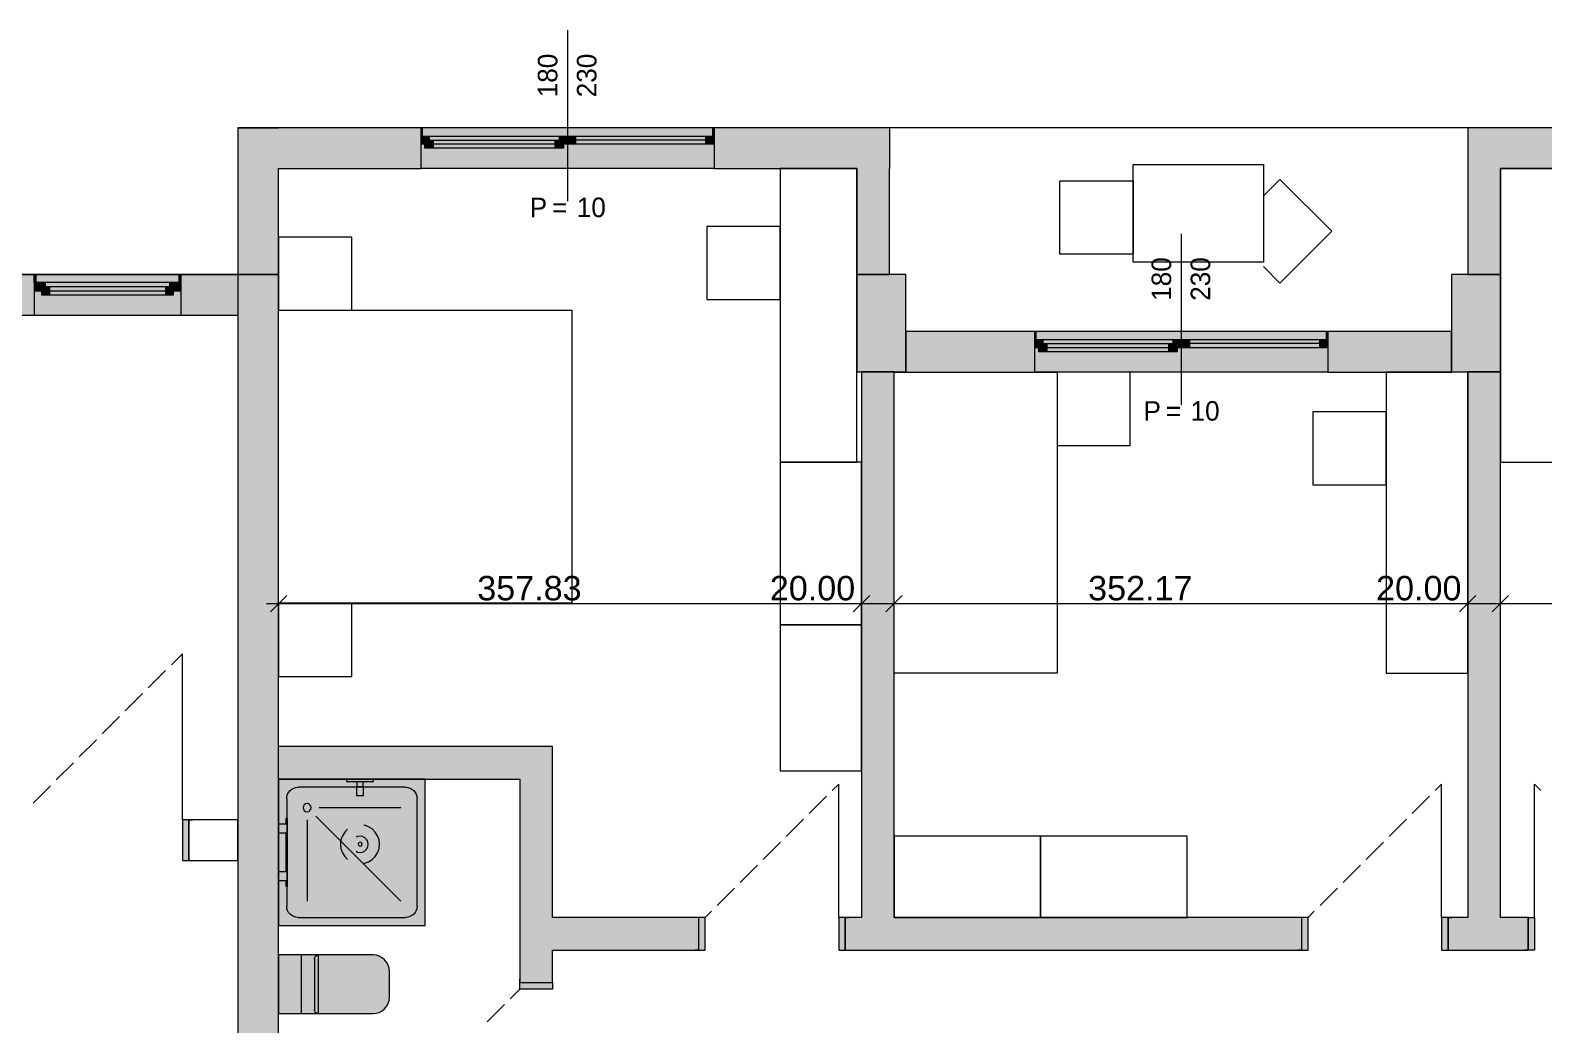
# Model space of a CAD drawing. Header units: millimetres. Extents: x 5493291 to 5652041, y -5155064 to -5098765.
# Drawn here: x 5603382 to 5612673, y -5116900 to -5110791 of the extents above; entities that cross this region are included whole.
import ezdxf

# ---------------------------------------------------------------- set-up
doc = ezdxf.new("R2010")
doc.units = ezdxf.units.MM
doc.header["$MEASUREMENT"] = 0
doc.layers.add('Drawing & Figure', color=7, linetype='Continuous')
for name, color, linetype, lineweight in [('Drawing & Figure_Pen_No__1', 7, 'Continuous', 13), ('Drawing & Figure_Pen_No__101', 252, 'Continuous', 13), ('Drawing & Figure_Pen_No__2', 8, 'Continuous', 13)]:
    doc.layers.add(name, color=color, linetype=linetype, lineweight=lineweight)
for name, color, linetype, lineweight, true_color in [('Drawing & Figure_Pen_No__145', 7, 'Continuous', 13, 0x0077b0), ('Drawing & Figure_Pen_No__181', 7, 'Continuous', 5, 0x282828), ('Drawing & Figure_Pen_No__61', 7, 'Continuous', 13, 0x6a6a6a)]:
    doc.layers.add(name, color=color, linetype=linetype, lineweight=lineweight, true_color=true_color)
doc.styles.add('GENERATED_STYLE_1', font='GIL_____.TTF')
doc.styles.add('GENERATED_STYLE_2', font='arial.ttf')

msp = doc.modelspace()

# ---------------------------------------------------------------- hatches: boundary and pattern name
at = {"layer": 'Drawing & Figure', "linetype": 'Continuous', "lineweight": 0, "true_color": 0x7f7f7f}
for points in [[(5598955.7, -5112391.2), (5598955.7, -5112541.2), (5603406, -5112541.2), (5603406, -5112391.2), (5603406, -5112341.2), (5603406, -5112291.2), (5598955.7, -5112291.2), (5598955.7, -5112341.2)], [(5604306, -5112291.2), (5604306, -5112341.2), (5604306, -5112391.2), (5604306, -5112541.2), (5604655.9, -5112541.2), (5604655.9, -5112291.2)], [(5604905.9, -5118241.4), (5604905.9, -5112291.2), (5604655.9, -5112291.2), (5604655.9, -5118241.4)]]:
    msp.add_hatch(color=8, dxfattribs=at).paths.add_polyline_path(points)
at = {"layer": 'Drawing & Figure_Pen_No__1', "linetype": 'Continuous', "lineweight": 0, "true_color": 0xffffff}
for points in [[(5604655.9, -5111391.2), (5604905.9, -5111641.2), (5604905.9, -5111391.2)], [(5604905.9, -5111641.2), (5604655.9, -5111391.2), (5604655.9, -5111641.2)], [(5604905.9, -5111641.2), (5605779.7, -5111641.2), (5605779.7, -5111491.2), (5605779.7, -5111441.2), (5605779.7, -5111391.2), (5604905.9, -5111391.2)], [(5607579.6, -5111441.2), (5607579.6, -5111391.2), (5607569.5, -5111391.2), (5605789.3, -5111391.2), (5605779.7, -5111391.2), (5605779.7, -5111441.2)], [(5605779.7, -5111391.2), (5605779.7, -5111441.2), (5605789.3, -5111441.2), (5605789.3, -5111391.2)], [(5605779.7, -5111441.2), (5605779.7, -5111491.2), (5605779.7, -5111641.2), (5607579.6, -5111641.2), (5607579.6, -5111491.2), (5607579.6, -5111441.2)], [(5605779.7, -5111441.2), (5605779.7, -5111491.2), (5605804.7, -5111491.2), (5605804.7, -5111466.2), (5605829.6, -5111466.2), (5605829.6, -5111441.2)], [(5605804.7, -5111466.2), (5605804.7, -5111516.2), (5605854.6, -5111516.2), (5605854.6, -5111466.2)], [(5605854.6, -5111516.2), (5606604.2, -5111516.2), (5606604.2, -5111466.2), (5606629.8, -5111466.2), (5606629.8, -5111441.2), (5605829.6, -5111441.2), (5605829.6, -5111466.2), (5605854.6, -5111466.2)], [(5605854.6, -5111466.2), (5605854.6, -5111516.2), (5606604.2, -5111516.2), (5606604.2, -5111466.2)], [(5606654.7, -5111516.2), (5606654.7, -5111466.2), (5606604.2, -5111466.2), (5606604.2, -5111516.2)], [(5606679.7, -5111491.2), (5606679.7, -5111441.2), (5606629.8, -5111441.2), (5606629.8, -5111466.2), (5606654.7, -5111466.2), (5606654.7, -5111491.2)], [(5606679.7, -5111441.2), (5606679.7, -5111491.2), (5606729.6, -5111491.2), (5606729.6, -5111441.2)], [(5607529.7, -5111491.2), (5607529.7, -5111441.2), (5606729.6, -5111441.2), (5606729.6, -5111491.2)], [(5607579.6, -5111491.2), (5607579.6, -5111441.2), (5607529.7, -5111441.2), (5607529.7, -5111491.2)], [(5607569.5, -5111391.2), (5607569.5, -5111441.2), (5607579.6, -5111441.2), (5607579.6, -5111391.2)], [(5607579.6, -5111441.2), (5607579.6, -5111491.2), (5607579.6, -5111641.2), (5608456.4, -5111641.2), (5608456.4, -5111391.2), (5607579.6, -5111391.2)], [(5608456.4, -5111641.2), (5608656, -5111641.2), (5608656, -5111391.2)], [(5608456.4, -5111391.2), (5608456.4, -5111641.2), (5608656, -5111391.2)], [(5612406.6, -5111641.2), (5612206.4, -5111391.2), (5612206.4, -5111641.2)], [(5612206.4, -5111391.2), (5612406.6, -5111641.2), (5612406.6, -5111391.2)], [(5612406.6, -5111641.2), (5613291.7, -5111641.2), (5613291.7, -5111491.2), (5613291.7, -5111441.2), (5613291.7, -5111391.2), (5612406.6, -5111391.2)], [(5604655.9, -5111641.2), (5604655.9, -5112291.2), (5604905.9, -5112291.2), (5604905.9, -5111641.2)], [(5608456.4, -5111641.2), (5608456.4, -5112291.2), (5608656, -5112291.2), (5608656, -5111641.2)], [(5612206.4, -5111641.2), (5612206.4, -5112291.2), (5612406.6, -5112291.2), (5612406.6, -5111641.2)], [(5603406, -5112341.2), (5604306, -5112341.2), (5604306, -5112291.2), (5604295.9, -5112291.2), (5603416.1, -5112291.2), (5603406, -5112291.2)], [(5603416.1, -5112291.2), (5603406, -5112291.2), (5603406, -5112341.2), (5603416.1, -5112341.2)], [(5604306, -5112291.2), (5604295.9, -5112291.2), (5604295.9, -5112341.2), (5604306, -5112341.2)], [(5604306, -5112341.2), (5603406, -5112341.2), (5603406, -5112391.2), (5603406, -5112541.2), (5604306, -5112541.2), (5604306, -5112391.2)], [(5603406, -5112391.2), (5603451.2, -5112391.2), (5603451.2, -5112366.2), (5603476.1, -5112366.2), (5603476.1, -5112341.2), (5603406, -5112341.2)], [(5603451.2, -5112416.2), (5603501.1, -5112416.2), (5603501.1, -5112366.2), (5603451.2, -5112366.2)], [(5604210.9, -5112416.2), (5604210.9, -5112366.2), (5604235.9, -5112366.2), (5604235.9, -5112341.2), (5603476.1, -5112341.2), (5603476.1, -5112366.2), (5603501.1, -5112366.2), (5603501.1, -5112416.2)], [(5604210.9, -5112366.2), (5603501.1, -5112366.2), (5603501.1, -5112416.2), (5604210.9, -5112416.2)], [(5604260.8, -5112366.2), (5604210.9, -5112366.2), (5604210.9, -5112416.2), (5604260.8, -5112416.2)], [(5604306, -5112341.2), (5604235.9, -5112341.2), (5604235.9, -5112366.2), (5604260.8, -5112366.2), (5604260.8, -5112391.2), (5604306, -5112391.2)], [(5608756.4, -5112891.2), (5609547, -5112891.2), (5609547, -5112741.2), (5609547, -5112691.2), (5609547, -5112641.2), (5608756.4, -5112641.2)], [(5611347.5, -5112691.2), (5611347.5, -5112641.2), (5611337.4, -5112641.2), (5609557.1, -5112641.2), (5609547, -5112641.2), (5609547, -5112691.2)], [(5609547, -5112641.2), (5609547, -5112691.2), (5609557.1, -5112691.2), (5609557.1, -5112641.2)], [(5611337.4, -5112641.2), (5611337.4, -5112691.2), (5611347.5, -5112691.2), (5611347.5, -5112641.2)], [(5611347.5, -5112691.2), (5611347.5, -5112741.2), (5611347.5, -5112891.2), (5612106, -5112891.2), (5612106, -5112641.2), (5611347.5, -5112641.2)], [(5609547, -5112691.2), (5609547, -5112741.2), (5609547, -5112891.2), (5611347.5, -5112891.2), (5611347.5, -5112741.2), (5611347.5, -5112691.2)], [(5609547, -5112691.2), (5609547, -5112741.2), (5609572.6, -5112741.2), (5609572.6, -5112716.2), (5609597.5, -5112716.2), (5609597.5, -5112691.2)], [(5609572.6, -5112716.2), (5609572.6, -5112766.2), (5609622.5, -5112766.2), (5609622.5, -5112716.2)], [(5609622.5, -5112766.2), (5610372.1, -5112766.2), (5610372.1, -5112716.2), (5610397.1, -5112716.2), (5610397.1, -5112691.2), (5609597.5, -5112691.2), (5609597.5, -5112716.2), (5609622.5, -5112716.2)], [(5609622.5, -5112716.2), (5609622.5, -5112766.2), (5610372.1, -5112766.2), (5610372.1, -5112716.2)], [(5610422.6, -5112766.2), (5610422.6, -5112716.2), (5610372.1, -5112716.2), (5610372.1, -5112766.2)], [(5610447.5, -5112741.2), (5610447.5, -5112691.2), (5610397.1, -5112691.2), (5610397.1, -5112716.2), (5610422.6, -5112716.2), (5610422.6, -5112741.2)], [(5610447.5, -5112691.2), (5610447.5, -5112741.2), (5610497.4, -5112741.2), (5610497.4, -5112691.2)], [(5611297.6, -5112741.2), (5611297.6, -5112691.2), (5610497.4, -5112691.2), (5610497.4, -5112741.2)], [(5611347.5, -5112741.2), (5611347.5, -5112691.2), (5611297.6, -5112691.2), (5611297.6, -5112741.2)], [(5608484.3, -5112889.3), (5608484.3, -5116241.3), (5608684.5, -5116241.3), (5608684.5, -5112889.3)], [(5612206.4, -5112889.3), (5612206.4, -5116241.3), (5612406.6, -5116241.3), (5612406.6, -5112889.3)], [(5606387.4, -5115191.3), (5604905.9, -5115191.3), (5604905.9, -5115391.3), (5606387.4, -5115391.3)], [(5606387.4, -5115191.3), (5606387.4, -5115391.3), (5606587, -5115191.3)], [(5606387.4, -5115391.3), (5606587, -5115391.3), (5606587, -5115191.3)], [(5604905.9, -5115391.3), (5604905.9, -5116291.3), (5605805.9, -5116291.3), (5605805.9, -5115391.3)], [(5605322.9, -5115391.3), (5605322.9, -5115406.3), (5605385.9, -5115406.3), (5605385.9, -5115436.3), (5605384.1, -5115436.3), (5605384.1, -5115491.3), (5605428.1, -5115491.3), (5605428.1, -5115436.3), (5605426.3, -5115436.3), (5605426.3, -5115406.3), (5605489.3, -5115406.3), (5605489.3, -5115391.3)], [(5606387.4, -5115391.3), (5606387.4, -5116641.3), (5606587, -5116641.3), (5606587, -5115391.3)], [(5604355.9, -5115641.3), (5604316.1, -5115641.3), (5604316.1, -5115891.3), (5604355.9, -5115891.3)], [(5604961.2, -5116049.3), (5604961.2, -5115633.3), (5604949.9, -5115633.3), (5604949.9, -5115668.3), (5604905.9, -5115668.3), (5604905.9, -5115721.3), (5604949.9, -5115721.3), (5604949.9, -5115961.3), (5604905.9, -5115961.3), (5604905.9, -5116014.3), (5604949.9, -5116014.3), (5604949.9, -5116049.3)], [(5606587, -5116241.3), (5606587, -5116441.3), (5607484.6, -5116441.3), (5607484.6, -5116241.3)], [(5607484.6, -5116441.3), (5607524.4, -5116441.3), (5607524.4, -5116241.3), (5607484.6, -5116241.3)], [(5608384.5, -5116241.3), (5608344.7, -5116241.3), (5608344.7, -5116441.3), (5608384.5, -5116441.3)], [(5608384.5, -5116241.3), (5608384.5, -5116441.3), (5611185.9, -5116441.3), (5611185.9, -5116241.3)], [(5611185.9, -5116441.3), (5611225.7, -5116441.3), (5611225.7, -5116241.3), (5611185.9, -5116241.3)], [(5612085.9, -5116241.3), (5612046.1, -5116241.3), (5612046.1, -5116441.3), (5612085.9, -5116441.3)], [(5612085.9, -5116241.3), (5612085.9, -5116441.3), (5612576.5, -5116441.3), (5612576.5, -5116241.3)], [(5612576.5, -5116241.3), (5612576.5, -5116441.3), (5612616.3, -5116441.3), (5612616.3, -5116241.3)], [(5605586.1, -5116571.4), (5605584.3, -5116551.8), (5605578.4, -5116533.1), (5605569.5, -5116515.8), (5605557, -5116500.6), (5605541.5, -5116488.2), (5605524.3, -5116478.9), (5605505.9, -5116473.3), (5605486.3, -5116471.3), (5604905.9, -5116471.3), (5604905.9, -5116831.4), (5605486.3, -5116831.4), (5605505.9, -5116829.5), (5605524.3, -5116823.8), (5605541.5, -5116814.5), (5605557, -5116802.1), (5605569.5, -5116786.9), (5605578.4, -5116769.6), (5605584.3, -5116750.9), (5605586.1, -5116731.3)], [(5606587, -5116641.3), (5606387.4, -5116641.3), (5606387.4, -5116681.4), (5606587, -5116681.4)]]:
    msp.add_hatch(color=7, dxfattribs=at).paths.add_polyline_path(points)
at = {"layer": 'Drawing & Figure_Pen_No__1', "linetype": 'Continuous', "lineweight": 0, "true_color": 0x000000}
for points in [[(5608756.4, -5112291.2), (5608456.4, -5112291.2), (5608456.4, -5112889.3), (5608756.4, -5112889.3)], [(5612406.6, -5112291.2), (5612106, -5112291.2), (5612106, -5112889.3), (5612406.6, -5112889.3)]]:
    msp.add_hatch(color=18, dxfattribs=at).paths.add_polyline_path(points)

# ---------------------------------------------------------------- linework, layer by layer
at = {"layer": 'Drawing & Figure_Pen_No__1', "color": 7, "linetype": 'Continuous', "lineweight": 13}
for points in [[(5604655.9, -5111391.2), (5604905.9, -5111391.2)], [(5604655.9, -5111391.2), (5604655.9, -5112291.2)], [(5612406.6, -5111391.2), (5604655.9, -5111391.2)], [(5604655.9, -5111391.2), (5604655.9, -5112291.2)], [(5612406.6, -5111391.2), (5604655.9, -5111391.2)], [(5604655.9, -5111391.2), (5604655.9, -5112291.2)], [(5605779.7, -5111391.2), (5604905.9, -5111391.2)], [(5605779.7, -5111391.2), (5605779.7, -5111441.2)], [(5605779.7, -5111391.2), (5605779.7, -5111441.2)], [(5605779.7, -5111441.2), (5605779.7, -5111491.2)], [(5607579.6, -5111391.2), (5607579.6, -5111441.2)], [(5607579.6, -5111391.2), (5607579.6, -5111441.2)], [(5608656, -5111391.2), (5607579.6, -5111391.2)], [(5607579.6, -5111441.2), (5607579.6, -5111491.2)], [(5608656, -5111391.2), (5608656, -5111641.2)], [(5612206.4, -5111391.2), (5612206.4, -5111641.2)], [(5613291.7, -5111391.2), (5612206.4, -5111391.2)], [(5616206.6, -5111391.2), (5612406.6, -5111391.2)], [(5616206.6, -5111391.2), (5612406.6, -5111391.2)], [(5605779.7, -5111491.2), (5605779.7, -5111641.2)], [(5607579.6, -5111491.2), (5607579.6, -5111641.2)], [(5604905.9, -5112291.2), (5604905.9, -5111641.2)], [(5604905.9, -5111641.2), (5605779.7, -5111641.2)], [(5607579.6, -5111641.2), (5608456.4, -5111641.2)], [(5608456.4, -5111641.2), (5608456.4, -5112291.2)], [(5608656, -5112291.2), (5608656, -5111641.2)], [(5612206.4, -5111641.2), (5612206.4, -5112291.2)], [(5612406.6, -5111641.2), (5613291.7, -5111641.2)], [(5612406.6, -5112291.2), (5612406.6, -5111641.2)], [(5597755.7, -5112291.2), (5604655.9, -5112291.2)], [(5604655.9, -5112291.2), (5597755.7, -5112291.2)], [(5604655.9, -5112291.2), (5597755.7, -5112291.2)], [(5603406, -5112291.2), (5598955.7, -5112291.2)], [(5603406, -5112291.2), (5603406, -5112341.2)], [(5603406, -5112291.2), (5603406, -5112341.2)], [(5604306, -5112291.2), (5604306, -5112341.2)], [(5604306, -5112291.2), (5604306, -5112341.2)], [(5604655.9, -5112291.2), (5604306, -5112291.2)], [(5604655.9, -5112291.2), (5604655.9, -5120091.4)], [(5604655.9, -5112291.2), (5604905.9, -5112291.2)], [(5604905.9, -5112291.2), (5604655.9, -5112291.2)], [(5604905.9, -5118241.4), (5604905.9, -5112291.2)], [(5608456.4, -5112291.2), (5608656, -5112291.2)], [(5608756.4, -5112291.2), (5608456.4, -5112291.2)], [(5608456.4, -5112291.2), (5608456.4, -5112889.3)], [(5608756.4, -5112889.3), (5608756.4, -5112291.2)], [(5612406.6, -5112291.2), (5612106, -5112291.2)], [(5612106, -5112291.2), (5612106, -5112889.3)], [(5612206.4, -5112291.2), (5612406.6, -5112291.2)], [(5612406.6, -5112889.3), (5612406.6, -5112291.2)], [(5603406, -5112341.2), (5603406, -5112391.2)], [(5603406, -5112391.2), (5603406, -5112541.2)], [(5604306, -5112341.2), (5604306, -5112391.2)], [(5604306, -5112391.2), (5604306, -5112541.2)], [(5598955.7, -5112541.2), (5603406, -5112541.2)], [(5604306, -5112541.2), (5604655.9, -5112541.2)], [(5604655.9, -5112541.2), (5604655.9, -5118241.4)], [(5609547, -5112641.2), (5608756.4, -5112641.2)], [(5608756.4, -5112641.2), (5608756.4, -5112891.2)], [(5609547, -5112641.2), (5609547, -5112691.2)], [(5609547, -5112641.2), (5609547, -5112691.2)], [(5611347.5, -5112641.2), (5611347.5, -5112691.2)], [(5611347.5, -5112641.2), (5611347.5, -5112691.2)], [(5612106, -5112641.2), (5611347.5, -5112641.2)], [(5612106, -5112891.2), (5612106, -5112641.2)], [(5609547, -5112691.2), (5609547, -5112741.2)], [(5609547, -5112741.2), (5609547, -5112891.2)], [(5611347.5, -5112691.2), (5611347.5, -5112741.2)], [(5611347.5, -5112741.2), (5611347.5, -5112891.2)], [(5608456.4, -5112889.3), (5608756.4, -5112889.3)], [(5608484.3, -5112889.3), (5608484.3, -5116241.3)], [(5608684.5, -5112889.3), (5608484.3, -5112889.3)], [(5608684.5, -5116241.3), (5608684.5, -5112889.3)], [(5608756.4, -5112891.2), (5609547, -5112891.2)], [(5611347.5, -5112891.2), (5612106, -5112891.2)], [(5612106, -5112889.3), (5612406.6, -5112889.3)], [(5612206.4, -5112889.3), (5612206.4, -5116241.3)], [(5612406.6, -5112889.3), (5612206.4, -5112889.3)], [(5612406.6, -5116241.3), (5612406.6, -5112889.3)], [(5604905.9, -5114406.6), (5604905.9, -5114219.1)], [(5608484.3, -5114406.6), (5608484.3, -5114219.1)], [(5608684.5, -5114406.6), (5608684.5, -5114219.1)], [(5612206.4, -5114406.6), (5612206.4, -5114219.1)], [(5612406.6, -5114406.6), (5612406.6, -5114219.1)], [(5604831.1, -5114312.8), (5604905.9, -5114312.8)], [(5604905.9, -5114312.8), (5608484.3, -5114312.8)], [(5608484.3, -5114312.8), (5608684.5, -5114312.8)], [(5608684.5, -5114312.8), (5612206.4, -5114312.8)], [(5612206.4, -5114312.8), (5612406.6, -5114312.8)], [(5612406.6, -5114312.8), (5615956.5, -5114312.8)], [(5606387.4, -5115191.3), (5604905.9, -5115191.3)], [(5604905.9, -5115391.3), (5604905.9, -5115191.3)], [(5606587, -5115191.3), (5606387.4, -5115191.3)], [(5606587, -5116241.3), (5606587, -5115191.3)], [(5604905.9, -5115391.3), (5606387.4, -5115391.3)], [(5606387.4, -5115391.3), (5606387.4, -5116641.3)], [(5604355.9, -5115641.3), (5604377.9, -5115641.3)], [(5604355.9, -5115641.3), (5604355.9, -5115891.3)], [(5604655.9, -5115641.3), (5604355.9, -5115641.3)], [(5604355.9, -5115641.3), (5604355.9, -5115891.3)], [(5604355.9, -5115641.3), (5604355.9, -5115891.3)], [(5604355.9, -5115641.3), (5604377.9, -5115641.3)], [(5604355.9, -5115641.3), (5604377.9, -5115641.3)], [(5604655.9, -5115891.3), (5604655.9, -5115641.3)], [(5604355.9, -5115891.3), (5604377.9, -5115891.3)], [(5604355.9, -5115891.3), (5604655.9, -5115891.3)], [(5604355.9, -5115891.3), (5604377.9, -5115891.3)], [(5604355.9, -5115891.3), (5604377.9, -5115891.3)], [(5607484.6, -5116241.3), (5606587, -5116241.3)], [(5607484.6, -5116241.3), (5607462.6, -5116241.3)], [(5607484.6, -5116241.3), (5607462.6, -5116241.3)], [(5607484.6, -5116241.3), (5607462.6, -5116241.3)], [(5607484.6, -5116241.3), (5607484.6, -5116441.3)], [(5607484.6, -5116241.3), (5607484.6, -5116441.3)], [(5607484.6, -5116241.3), (5607484.6, -5116441.3)], [(5608384.5, -5116241.3), (5608406.5, -5116241.3)], [(5608384.5, -5116241.3), (5608384.5, -5116441.3)], [(5608484.3, -5116241.3), (5608384.5, -5116241.3)], [(5608384.5, -5116241.3), (5608384.5, -5116441.3)], [(5608384.5, -5116241.3), (5608384.5, -5116441.3)], [(5608384.5, -5116241.3), (5608406.5, -5116241.3)], [(5608384.5, -5116241.3), (5608406.5, -5116241.3)], [(5611185.9, -5116241.3), (5608684.5, -5116241.3)], [(5611185.9, -5116241.3), (5611163.9, -5116241.3)], [(5611185.9, -5116241.3), (5611163.9, -5116241.3)], [(5611185.9, -5116241.3), (5611163.9, -5116241.3)], [(5611185.9, -5116241.3), (5611185.9, -5116441.3)], [(5611185.9, -5116241.3), (5611185.9, -5116441.3)], [(5611185.9, -5116241.3), (5611185.9, -5116441.3)], [(5612085.9, -5116241.3), (5612107.8, -5116241.3)], [(5612085.9, -5116241.3), (5612085.9, -5116441.3)], [(5612206.4, -5116241.3), (5612085.9, -5116241.3)], [(5612085.9, -5116241.3), (5612085.9, -5116441.3)], [(5612085.9, -5116241.3), (5612085.9, -5116441.3)], [(5612085.9, -5116241.3), (5612107.8, -5116241.3)], [(5612085.9, -5116241.3), (5612107.8, -5116241.3)], [(5612576.5, -5116241.3), (5612406.6, -5116241.3)], [(5612576.5, -5116241.3), (5612554.5, -5116241.3)], [(5612576.5, -5116241.3), (5612554.5, -5116241.3)], [(5612576.5, -5116241.3), (5612554.5, -5116241.3)], [(5612576.5, -5116241.3), (5612576.5, -5116441.3)], [(5612576.5, -5116241.3), (5612576.5, -5116441.3)], [(5612576.5, -5116241.3), (5612576.5, -5116441.3)], [(5606587, -5116441.3), (5607484.6, -5116441.3)], [(5606587, -5116641.3), (5606587, -5116441.3)], [(5607484.6, -5116441.3), (5607462.6, -5116441.3)], [(5607484.6, -5116441.3), (5607462.6, -5116441.3)], [(5607484.6, -5116441.3), (5607462.6, -5116441.3)], [(5608384.5, -5116441.3), (5608406.5, -5116441.3)], [(5608384.5, -5116441.3), (5611185.9, -5116441.3)], [(5608384.5, -5116441.3), (5608406.5, -5116441.3)], [(5608384.5, -5116441.3), (5608406.5, -5116441.3)], [(5611185.9, -5116441.3), (5611163.9, -5116441.3)], [(5611185.9, -5116441.3), (5611163.9, -5116441.3)], [(5611185.9, -5116441.3), (5611163.9, -5116441.3)], [(5612085.9, -5116441.3), (5612107.8, -5116441.3)], [(5612085.9, -5116441.3), (5612576.5, -5116441.3)], [(5612085.9, -5116441.3), (5612107.8, -5116441.3)], [(5612085.9, -5116441.3), (5612107.8, -5116441.3)], [(5612576.5, -5116441.3), (5612554.5, -5116441.3)], [(5612576.5, -5116441.3), (5612554.5, -5116441.3)], [(5612576.5, -5116441.3), (5612554.5, -5116441.3)], [(5606387.4, -5116641.3), (5606387.4, -5116619.3)], [(5606387.4, -5116641.3), (5606387.4, -5116619.3)], [(5606387.4, -5116641.3), (5606387.4, -5116619.3)], [(5606387.4, -5116641.3), (5606587, -5116641.3)], [(5606387.4, -5116641.3), (5606587, -5116641.3)], [(5606387.4, -5116641.3), (5606587, -5116641.3)], [(5606587, -5116641.3), (5606587, -5116619.3)], [(5606587, -5116641.3), (5606587, -5116619.3)], [(5606587, -5116641.3), (5606587, -5116619.3)]]:
    msp.add_lwpolyline(points, dxfattribs=at)
at = {"layer": 'Drawing & Figure_Pen_No__101', "color": 252, "linetype": 'Continuous', "lineweight": 13}
for points in [[(5608456.4, -5111641.2), (5607984.7, -5111641.2)], [(5607984.7, -5111641.2), (5607984.7, -5113443.2)], [(5608456.4, -5113443.2), (5608456.4, -5111641.2)], [(5610152.3, -5111616.2), (5610952.5, -5111616.2)], [(5610152.3, -5112216.2), (5610152.3, -5111616.2)], [(5610952.5, -5111616.2), (5610952.5, -5112216.2)], [(5612906.2, -5111641.2), (5612406.6, -5111641.2)], [(5612406.6, -5111641.2), (5612406.6, -5113443.2)], [(5609702.6, -5112166.2), (5609702.6, -5111716.2)], [(5609702.6, -5111716.2), (5610152.3, -5111716.2)], [(5610152.3, -5111716.2), (5610152.3, -5112166.2)], [(5610952.5, -5111808.9), (5611053.4, -5111707.8)], [(5611053.4, -5111707.8), (5611371.8, -5112026)], [(5607984.7, -5111995.9), (5607534.5, -5111995.9)], [(5607534.5, -5111995.9), (5607534.5, -5112445.9)], [(5607984.7, -5112445.9), (5607984.7, -5111995.9)], [(5611371.8, -5112026), (5611053.4, -5112344.2)], [(5605356.2, -5112061.2), (5604905.9, -5112061.2)], [(5604905.9, -5112061.2), (5604905.9, -5112511.2)], [(5605356.2, -5112511.2), (5605356.2, -5112061.2)], [(5610152.3, -5112166.2), (5609702.6, -5112166.2)], [(5610952.5, -5112216.2), (5610152.3, -5112216.2)], [(5611053.4, -5112344.2), (5610952.5, -5112243)], [(5607534.5, -5112445.9), (5607984.7, -5112445.9)], [(5604905.9, -5112511.2), (5606706.4, -5112511.2)], [(5604905.9, -5114311.3), (5604905.9, -5112511.2)], [(5604905.9, -5112511.2), (5605356.2, -5112511.2)], [(5606706.4, -5112511.2), (5606706.4, -5114311.3)], [(5608684.5, -5114741.3), (5608684.5, -5112891.2)], [(5608684.5, -5112891.2), (5609684.8, -5112891.2)], [(5609684.8, -5112891.2), (5609684.8, -5114741.3)], [(5609684.8, -5112891.2), (5609684.8, -5113341.3)], [(5610134.5, -5112891.2), (5609684.8, -5112891.2)], [(5610134.5, -5113341.3), (5610134.5, -5112891.2)], [(5612206.4, -5112891.2), (5611706.3, -5112891.2)], [(5611706.3, -5112891.2), (5611706.3, -5114741.3)], [(5612206.4, -5114741.3), (5612206.4, -5112891.2)], [(5611706.3, -5113134.1), (5611256, -5113134.1)], [(5611256, -5113134.1), (5611256, -5113584.1)], [(5611706.3, -5113584.1), (5611706.3, -5113134.1)], [(5609684.8, -5113341.3), (5610134.5, -5113341.3)], [(5607984.7, -5113443.2), (5608456.4, -5113443.2)], [(5607984.7, -5113443.2), (5607984.7, -5114443.3)], [(5608484.3, -5113443.2), (5607984.7, -5113443.2)], [(5608484.3, -5114443.3), (5608484.3, -5113443.2)], [(5612406.6, -5113443.2), (5612906.2, -5113443.2)], [(5611256, -5113584.1), (5611706.3, -5113584.1)], [(5606706.4, -5114311.3), (5604905.9, -5114311.3)], [(5605356.2, -5114311.3), (5604905.9, -5114311.3)], [(5604905.9, -5114311.3), (5604905.9, -5114761.3)], [(5605356.2, -5114761.3), (5605356.2, -5114311.3)], [(5607984.7, -5114443.3), (5607984.7, -5115340.3)], [(5608484.3, -5114443.3), (5607984.7, -5114443.3)], [(5607984.7, -5114443.3), (5608484.3, -5114443.3)], [(5608484.3, -5115340.3), (5608484.3, -5114443.3)], [(5604905.9, -5114761.3), (5605356.2, -5114761.3)], [(5609684.8, -5114741.3), (5608684.5, -5114741.3)], [(5611706.3, -5114741.3), (5612206.4, -5114741.3)], [(5607984.7, -5115340.3), (5608484.3, -5115340.3)], [(5604905.9, -5115391.3), (5604905.9, -5116291.3)], [(5605805.9, -5115391.3), (5604905.9, -5115391.3)], [(5605685.9, -5115441.3), (5605025.9, -5115441.3)], [(5605322.9, -5115391.3), (5605322.9, -5115406.3)], [(5605489.3, -5115391.3), (5605322.9, -5115391.3)], [(5605322.9, -5115406.3), (5605385.9, -5115406.3)], [(5605385.9, -5115436.3), (5605384.1, -5115436.3)], [(5605384.1, -5115436.3), (5605384.1, -5115491.3)], [(5605385.9, -5115406.3), (5605385.9, -5115436.3)], [(5605385.9, -5115406.3), (5605426.3, -5115406.3)], [(5605385.9, -5115436.3), (5605426.3, -5115436.3)], [(5605426.3, -5115436.3), (5605426.3, -5115406.3)], [(5605426.3, -5115406.3), (5605489.3, -5115406.3)], [(5605428.1, -5115436.3), (5605426.3, -5115436.3)], [(5605428.1, -5115491.3), (5605428.1, -5115436.3)], [(5605489.3, -5115406.3), (5605489.3, -5115391.3)], [(5605805.9, -5116291.3), (5605805.9, -5115391.3)], [(5604955.8, -5115511.3), (5604955.8, -5116171.3)], [(5605384.1, -5115491.3), (5605428.1, -5115491.3)], [(5605756, -5116171.3), (5605756, -5115511.3)], [(5604961.2, -5115633.3), (5604949.9, -5115633.3)], [(5604949.9, -5115633.3), (5604949.9, -5115668.3)], [(5604961.2, -5116049.3), (5604961.2, -5115633.3)], [(5605081.2, -5115641.3), (5605081.2, -5116141.3)], [(5605134.1, -5115619.3), (5605656.2, -5116141.3)], [(5605156, -5115566.3), (5605656.2, -5115566.3)], [(5604949.9, -5115668.3), (5604905.9, -5115668.3)], [(5604905.9, -5115668.3), (5604905.9, -5115721.3)], [(5604905.9, -5115721.3), (5604949.9, -5115721.3)], [(5604949.9, -5115721.3), (5604949.9, -5115961.3)], [(5605298, -5115739.3), (5605289.1, -5115764.6)], [(5605312.3, -5115716.5), (5605298, -5115739.3)], [(5605330.1, -5115698.7), (5605312.3, -5115716.5)], [(5605390.7, -5115743.8), (5605382.4, -5115748.2)], [(5605406.1, -5115741.3), (5605390.7, -5115743.8)], [(5605421.6, -5115743.8), (5605406.1, -5115741.3)], [(5605435.2, -5115750.8), (5605421.6, -5115743.8)], [(5605432.8, -5115674.3), (5605429.3, -5115674)], [(5605458.4, -5115683.2), (5605432.8, -5115674.3)], [(5605481, -5115697.5), (5605458.4, -5115683.2)], [(5605500, -5115716.5), (5605481, -5115697.5)], [(5605514.2, -5115739.3), (5605500, -5115716.5)], [(5605523.1, -5115764.6), (5605514.2, -5115739.3)], [(5609584.4, -5115741.3), (5608684.5, -5115741.3)], [(5608684.5, -5115741.3), (5608684.5, -5116241.3)], [(5609584.4, -5116241.3), (5609584.4, -5115741.3)], [(5610484.4, -5115741.3), (5609584.4, -5115741.3)], [(5609584.4, -5115741.3), (5609584.4, -5116241.3)], [(5610484.4, -5116241.3), (5610484.4, -5115741.3)], [(5605289.1, -5115764.6), (5605286.1, -5115791.3)], [(5605286.1, -5115791.3), (5605289.1, -5115818)], [(5605289.1, -5115818), (5605298, -5115843.4)], [(5605382.4, -5115834.5), (5605390.7, -5115838.9)], [(5605396, -5115785.3), (5605394.2, -5115791.3)], [(5605394.2, -5115791.3), (5605396, -5115797.3)], [(5605400.2, -5115781), (5605396, -5115785.3)], [(5605396, -5115797.3), (5605400.2, -5115801.7)], [(5605406.1, -5115779.3), (5605400.2, -5115781)], [(5605400.2, -5115801.7), (5605406.1, -5115803.3)], [(5605412.1, -5115781), (5605406.1, -5115779.3)], [(5605406.1, -5115803.3), (5605412.1, -5115801.7)], [(5605416.8, -5115785.3), (5605412.1, -5115781)], [(5605412.1, -5115801.7), (5605416.8, -5115797.3)], [(5605418, -5115791.3), (5605416.8, -5115785.3)], [(5605416.8, -5115797.3), (5605418, -5115791.3)], [(5605421.6, -5115838.9), (5605435.2, -5115831.7)], [(5605446.5, -5115761.9), (5605435.2, -5115750.8)], [(5605435.2, -5115831.7), (5605446.5, -5115820.7)], [(5605453.6, -5115775.8), (5605446.5, -5115761.9)], [(5605446.5, -5115820.7), (5605453.6, -5115806.8)], [(5605456, -5115791.3), (5605453.6, -5115775.8)], [(5605453.6, -5115806.8), (5605456, -5115791.3)], [(5605514.2, -5115843.4), (5605523.1, -5115818)], [(5605526.1, -5115791.3), (5605523.1, -5115764.6)], [(5605523.1, -5115818), (5605526.1, -5115791.3)], [(5605298, -5115843.4), (5605312.3, -5115866.1)], [(5605312.3, -5115866.1), (5605330.1, -5115884)], [(5605390.7, -5115838.9), (5605406.1, -5115841.3)], [(5605406.1, -5115841.3), (5605421.6, -5115838.9)], [(5605429.3, -5115908.7), (5605432.8, -5115908.3)], [(5605432.8, -5115908.3), (5605458.4, -5115899.5)], [(5605458.4, -5115899.5), (5605481, -5115885.1)], [(5605481, -5115885.1), (5605500, -5115866.1)], [(5605500, -5115866.1), (5605514.2, -5115843.4)], [(5604949.9, -5115961.3), (5604905.9, -5115961.3)], [(5604905.9, -5115961.3), (5604905.9, -5116014.3)], [(5604905.9, -5116014.3), (5604949.9, -5116014.3)], [(5604949.9, -5116014.3), (5604949.9, -5116049.3)], [(5604949.9, -5116049.3), (5604961.2, -5116049.3)], [(5604905.9, -5116291.3), (5605805.9, -5116291.3)], [(5605025.9, -5116241.3), (5605685.9, -5116241.3)], [(5608684.5, -5116241.3), (5609584.4, -5116241.3)], [(5609584.4, -5116241.3), (5610484.4, -5116241.3)], [(5605486.3, -5116471.3), (5604905.9, -5116471.3)], [(5604905.9, -5116471.3), (5604905.9, -5116831.4)], [(5605046.1, -5116831.4), (5605046.1, -5116471.3)], [(5605151.3, -5116831.4), (5605151.3, -5116471.3)], [(5605505.9, -5116473.3), (5605486.3, -5116471.3)], [(5605524.3, -5116478.9), (5605505.9, -5116473.3)], [(5605541.5, -5116488.2), (5605524.3, -5116478.9)], [(5605126.3, -5116496.3), (5605126.3, -5116651.4)], [(5605557, -5116500.6), (5605541.5, -5116488.2)], [(5605569.5, -5116515.8), (5605557, -5116500.6)], [(5605578.4, -5116533.1), (5605569.5, -5116515.8)], [(5605584.3, -5116551.8), (5605578.4, -5116533.1)], [(5605586.1, -5116571.4), (5605584.3, -5116551.8)], [(5605586.1, -5116731.3), (5605586.1, -5116571.4)], [(5605126.3, -5116651.4), (5605126.3, -5116806.3)], [(5605578.4, -5116769.6), (5605584.3, -5116750.9)], [(5605584.3, -5116750.9), (5605586.1, -5116731.3)], [(5604905.9, -5116831.4), (5605486.3, -5116831.4)], [(5605486.3, -5116831.4), (5605505.9, -5116829.5)], [(5605505.9, -5116829.5), (5605524.3, -5116823.8)], [(5605524.3, -5116823.8), (5605541.5, -5116814.5)], [(5605541.5, -5116814.5), (5605557, -5116802.1)], [(5605557, -5116802.1), (5605569.5, -5116786.9)], [(5605569.5, -5116786.9), (5605578.4, -5116769.6)]]:
    msp.add_lwpolyline(points, dxfattribs=at)
for points in [[(5604955.8, -5115511.3, -0.414214), (5605025.9, -5115441.3)], [(5605685.9, -5115441.3, -0.414214), (5605756, -5115511.3)], [(5605025.9, -5116241.3, -0.414214), (5604955.8, -5116171.3)], [(5605756, -5116171.3, -0.414214), (5605685.9, -5116241.3)], [(5605126.3, -5116496.3, -0.413756), (5605151.3, -5116471.3)], [(5605151.3, -5116831.4, -0.413756), (5605126.3, -5116806.3)]]:
    msp.add_lwpolyline(points, format="xyb", dxfattribs=at)
msp.add_lwpolyline([(5605106.1, -5115566.3, 0.413735), (5605081.2, -5115541.3, 0.413735), (5605056.2, -5115566.3, 0.413734), (5605081.2, -5115591.3, 0.413734)], format="xyb", close=True, dxfattribs=at)
at = {"layer": 'Drawing & Figure_Pen_No__145', "color": 144, "linetype": 'Continuous', "lineweight": 13, "true_color": 0x0077b0}
for points in [[(5606679.7, -5110791.1), (5606679.7, -5111841.2)], [(5610447.5, -5112041.2), (5610447.5, -5113091.2)], [(5604955.8, -5114262.9), (5604856, -5114362.8)], [(5608534.8, -5114262.9), (5608434.4, -5114362.8)], [(5608734.4, -5114262.9), (5608634.6, -5114362.8)], [(5612256.3, -5114262.9), (5612156.5, -5114362.8)], [(5612456.5, -5114262.9), (5612356.1, -5114362.8)]]:
    msp.add_lwpolyline(points, dxfattribs=at)
at = {"layer": 'Drawing & Figure_Pen_No__181', "color": 250, "linetype": 'Continuous', "lineweight": 5, "true_color": 0x282828}
for points in [[(5604247.8, -5114689.3), (5604316.1, -5114621.3)], [(5604106.4, -5114830.8), (5604212.7, -5114724.7)], [(5603965, -5114972.2), (5604071.4, -5114866.1)], [(5603823.6, -5115113.6), (5603930, -5115007.5)], [(5603682.3, -5115255.1), (5603788.6, -5115149)], [(5603540.9, -5115396.4), (5603647.2, -5115290.4)], [(5603399.5, -5115537.9), (5603505.3, -5115431.8)], [(5608305.5, -5115460.1), (5608344.7, -5115421.3)], [(5612006.8, -5115460.1), (5612046.1, -5115421.3)], [(5612654.9, -5115460.1), (5612616.3, -5115421.3)], [(5608164.1, -5115601.5), (5608270.5, -5115495.4)], [(5611865.5, -5115601.5), (5611971.8, -5115495.4)], [(5608022.8, -5115742.9), (5608129.1, -5115636.8)], [(5611724.1, -5115742.9), (5611830.4, -5115636.8)], [(5607881.4, -5115884.4), (5607987.7, -5115778.3)], [(5611582.7, -5115884.4), (5611689, -5115778.3)], [(5607740, -5116025.8), (5607846.3, -5115919.7)], [(5611441.3, -5116025.8), (5611547.7, -5115919.7)], [(5607598.6, -5116167.2), (5607705, -5116061.1)], [(5611300, -5116167.2), (5611406.3, -5116061.1)], [(5607524.4, -5116241.3), (5607563, -5116202.6)], [(5611225.7, -5116241.3), (5611264.3, -5116202.6)], [(5606387.4, -5116681.4), (5606328, -5116740.8)], [(5606292.4, -5116776.2), (5606186.7, -5116882.3)]]:
    msp.add_lwpolyline(points, dxfattribs=at)
at = {"layer": 'Drawing & Figure_Pen_No__2', "color": 8, "linetype": 'Continuous', "lineweight": 13}
for points in [[(5607579.6, -5111391.2), (5605779.7, -5111391.2)], [(5605779.7, -5111391.2), (5605779.7, -5111441.2)], [(5605789.3, -5111391.2), (5605779.7, -5111391.2)], [(5605779.7, -5111391.2), (5605779.7, -5111441.2)], [(5605779.7, -5111391.2), (5605779.7, -5111441.2)], [(5605779.7, -5111391.2), (5605779.7, -5111441.2)], [(5605779.7, -5111441.2), (5605789.3, -5111441.2)], [(5605779.7, -5111441.2), (5605829.6, -5111441.2)], [(5605779.7, -5111441.2), (5605779.7, -5111491.2)], [(5605779.7, -5111441.2), (5605779.7, -5111491.2)], [(5607569.5, -5111391.2), (5605789.3, -5111391.2)], [(5605789.3, -5111441.2), (5605789.3, -5111391.2)], [(5605829.6, -5111466.2), (5605804.7, -5111466.2)], [(5605804.7, -5111466.2), (5605804.7, -5111491.2)], [(5605804.7, -5111466.2), (5605854.6, -5111466.2)], [(5605804.7, -5111516.2), (5605804.7, -5111466.2)], [(5605829.6, -5111441.2), (5605829.6, -5111466.2)], [(5605829.6, -5111441.2), (5606629.8, -5111441.2)], [(5605854.6, -5111466.2), (5605854.6, -5111516.2)], [(5605854.6, -5111466.2), (5606604.2, -5111466.2)], [(5606604.2, -5111516.2), (5606604.2, -5111466.2)], [(5606604.2, -5111466.2), (5606654.7, -5111466.2)], [(5606629.8, -5111466.2), (5606629.8, -5111441.2)], [(5606629.8, -5111441.2), (5606679.7, -5111441.2)], [(5606654.7, -5111466.2), (5606629.8, -5111466.2)], [(5606654.7, -5111491.2), (5606654.7, -5111466.2)], [(5606654.7, -5111466.2), (5606654.7, -5111516.2)], [(5606679.7, -5111441.2), (5606729.6, -5111441.2)], [(5606729.6, -5111441.2), (5606729.6, -5111491.2)], [(5606729.6, -5111441.2), (5607529.7, -5111441.2)], [(5607529.7, -5111466.2), (5606729.6, -5111466.2)], [(5607529.7, -5111491.2), (5607529.7, -5111441.2)], [(5607529.7, -5111441.2), (5607579.6, -5111441.2)], [(5607569.5, -5111391.2), (5607569.5, -5111441.2)], [(5607579.6, -5111391.2), (5607569.5, -5111391.2)], [(5607569.5, -5111441.2), (5607579.6, -5111441.2)], [(5607579.6, -5111441.2), (5607579.6, -5111391.2)], [(5607579.6, -5111391.2), (5607579.6, -5111441.2)], [(5607579.6, -5111391.2), (5607579.6, -5111441.2)], [(5607579.6, -5111391.2), (5607579.6, -5111441.2)], [(5607579.6, -5111441.2), (5607579.6, -5111491.2)], [(5607579.6, -5111441.2), (5607579.6, -5111491.2)], [(5605804.7, -5111491.2), (5605779.7, -5111491.2)], [(5605779.7, -5111491.2), (5605779.7, -5111641.2)], [(5605854.6, -5111516.2), (5605804.7, -5111516.2)], [(5606604.2, -5111491.2), (5605854.6, -5111491.2)], [(5606604.2, -5111516.2), (5605854.6, -5111516.2)], [(5606604.2, -5111516.2), (5605854.6, -5111516.2)], [(5606654.7, -5111516.2), (5606604.2, -5111516.2)], [(5606679.7, -5111491.2), (5606654.7, -5111491.2)], [(5606729.6, -5111491.2), (5606679.7, -5111491.2)], [(5607529.7, -5111491.2), (5606729.6, -5111491.2)], [(5607579.6, -5111491.2), (5607529.7, -5111491.2)], [(5607579.6, -5111491.2), (5607579.6, -5111641.2)], [(5607579.6, -5111641.2), (5605779.7, -5111641.2)], [(5603406, -5112291.2), (5604306, -5112291.2)], [(5603406, -5112341.2), (5603406, -5112291.2)], [(5603406, -5112291.2), (5603416.1, -5112291.2)], [(5603406, -5112291.2), (5603406, -5112341.2)], [(5603406, -5112291.2), (5603406, -5112341.2)], [(5603406, -5112291.2), (5603406, -5112341.2)], [(5603416.1, -5112291.2), (5604295.9, -5112291.2)], [(5603416.1, -5112291.2), (5603416.1, -5112341.2)], [(5604295.9, -5112341.2), (5604295.9, -5112291.2)], [(5604295.9, -5112291.2), (5604306, -5112291.2)], [(5604306, -5112291.2), (5604306, -5112341.2)], [(5604306, -5112291.2), (5604306, -5112341.2)], [(5604306, -5112291.2), (5604306, -5112341.2)], [(5604306, -5112291.2), (5604306, -5112341.2)], [(5603416.1, -5112341.2), (5603406, -5112341.2)], [(5603476.1, -5112341.2), (5603406, -5112341.2)], [(5603406, -5112341.2), (5603406, -5112391.2)], [(5603406, -5112341.2), (5603406, -5112391.2)], [(5603406, -5112391.2), (5603451.2, -5112391.2)], [(5603406, -5112391.2), (5603406, -5112541.2)], [(5603451.2, -5112391.2), (5603451.2, -5112366.2)], [(5603451.2, -5112366.2), (5603476.1, -5112366.2)], [(5603501.1, -5112366.2), (5603451.2, -5112366.2)], [(5603451.2, -5112366.2), (5603451.2, -5112416.2)], [(5603476.1, -5112366.2), (5603476.1, -5112341.2)], [(5604235.9, -5112341.2), (5603476.1, -5112341.2)], [(5603501.1, -5112416.2), (5603501.1, -5112366.2)], [(5604210.9, -5112366.2), (5603501.1, -5112366.2)], [(5603501.1, -5112391.2), (5604210.9, -5112391.2)], [(5604260.8, -5112366.2), (5604210.9, -5112366.2)], [(5604210.9, -5112366.2), (5604210.9, -5112416.2)], [(5604306, -5112341.2), (5604235.9, -5112341.2)], [(5604235.9, -5112341.2), (5604235.9, -5112366.2)], [(5604235.9, -5112366.2), (5604260.8, -5112366.2)], [(5604260.8, -5112366.2), (5604260.8, -5112391.2)], [(5604260.8, -5112416.2), (5604260.8, -5112366.2)], [(5604260.8, -5112391.2), (5604306, -5112391.2)], [(5604306, -5112341.2), (5604295.9, -5112341.2)], [(5604306, -5112341.2), (5604306, -5112391.2)], [(5604306, -5112341.2), (5604306, -5112391.2)], [(5604306, -5112391.2), (5604306, -5112541.2)], [(5603451.2, -5112416.2), (5603501.1, -5112416.2)], [(5603501.1, -5112416.2), (5604210.9, -5112416.2)], [(5603501.1, -5112416.2), (5604210.9, -5112416.2)], [(5604210.9, -5112416.2), (5604260.8, -5112416.2)], [(5603406, -5112541.2), (5604306, -5112541.2)], [(5611347.5, -5112641.2), (5609547, -5112641.2)], [(5609547, -5112641.2), (5609547, -5112691.2)], [(5609557.1, -5112641.2), (5609547, -5112641.2)], [(5609547, -5112641.2), (5609547, -5112691.2)], [(5609547, -5112641.2), (5609547, -5112691.2)], [(5609547, -5112641.2), (5609547, -5112691.2)], [(5611337.4, -5112641.2), (5609557.1, -5112641.2)], [(5609557.1, -5112691.2), (5609557.1, -5112641.2)], [(5611337.4, -5112641.2), (5611337.4, -5112691.2)], [(5611347.5, -5112641.2), (5611337.4, -5112641.2)], [(5611347.5, -5112691.2), (5611347.5, -5112641.2)], [(5611347.5, -5112641.2), (5611347.5, -5112691.2)], [(5611347.5, -5112641.2), (5611347.5, -5112691.2)], [(5611347.5, -5112641.2), (5611347.5, -5112691.2)], [(5609547, -5112691.2), (5609557.1, -5112691.2)], [(5609547, -5112691.2), (5609597.5, -5112691.2)], [(5609547, -5112691.2), (5609547, -5112741.2)], [(5609547, -5112691.2), (5609547, -5112741.2)], [(5609572.6, -5112741.2), (5609547, -5112741.2)], [(5609547, -5112741.2), (5609547, -5112891.2)], [(5609597.5, -5112716.2), (5609572.6, -5112716.2)], [(5609572.6, -5112716.2), (5609572.6, -5112741.2)], [(5609572.6, -5112716.2), (5609622.5, -5112716.2)], [(5609572.6, -5112766.2), (5609572.6, -5112716.2)], [(5609622.5, -5112766.2), (5609572.6, -5112766.2)], [(5609597.5, -5112691.2), (5609597.5, -5112716.2)], [(5609597.5, -5112691.2), (5610397.1, -5112691.2)], [(5609622.5, -5112716.2), (5609622.5, -5112766.2)], [(5609622.5, -5112716.2), (5610372.1, -5112716.2)], [(5610372.1, -5112741.2), (5609622.5, -5112741.2)], [(5610372.1, -5112766.2), (5609622.5, -5112766.2)], [(5610372.1, -5112766.2), (5609622.5, -5112766.2)], [(5610372.1, -5112766.2), (5610372.1, -5112716.2)], [(5610372.1, -5112716.2), (5610422.6, -5112716.2)], [(5610422.6, -5112766.2), (5610372.1, -5112766.2)], [(5610397.1, -5112716.2), (5610397.1, -5112691.2)], [(5610397.1, -5112691.2), (5610447.5, -5112691.2)], [(5610422.6, -5112716.2), (5610397.1, -5112716.2)], [(5610422.6, -5112741.2), (5610422.6, -5112716.2)], [(5610422.6, -5112716.2), (5610422.6, -5112766.2)], [(5610447.5, -5112741.2), (5610422.6, -5112741.2)], [(5610447.5, -5112691.2), (5610497.4, -5112691.2)], [(5610497.4, -5112741.2), (5610447.5, -5112741.2)], [(5610497.4, -5112691.2), (5610497.4, -5112741.2)], [(5610497.4, -5112691.2), (5611297.6, -5112691.2)], [(5611297.6, -5112716.2), (5610497.4, -5112716.2)], [(5611297.6, -5112741.2), (5610497.4, -5112741.2)], [(5611297.6, -5112741.2), (5611297.6, -5112691.2)], [(5611297.6, -5112691.2), (5611347.5, -5112691.2)], [(5611347.5, -5112741.2), (5611297.6, -5112741.2)], [(5611337.4, -5112691.2), (5611347.5, -5112691.2)], [(5611347.5, -5112691.2), (5611347.5, -5112741.2)], [(5611347.5, -5112691.2), (5611347.5, -5112741.2)], [(5611347.5, -5112741.2), (5611347.5, -5112891.2)], [(5611347.5, -5112891.2), (5609547, -5112891.2)]]:
    msp.add_lwpolyline(points, dxfattribs=at)
at = {"layer": 'Drawing & Figure_Pen_No__61', "color": 251, "linetype": 'Continuous', "lineweight": 13, "true_color": 0x6a6a6a}
for points in [[(5604316.1, -5115641.3), (5604316.1, -5114621.3)], [(5608344.7, -5116241.3), (5608344.7, -5115421.3)], [(5612046.1, -5116241.3), (5612046.1, -5115421.3)], [(5612616.3, -5116241.3), (5612616.3, -5115421.3)], [(5604355.9, -5115641.3), (5604316.1, -5115641.3)], [(5604316.1, -5115641.3), (5604316.1, -5115891.3)], [(5604355.9, -5115891.3), (5604355.9, -5115641.3)], [(5604316.1, -5115891.3), (5604355.9, -5115891.3)], [(5607524.4, -5116241.3), (5607484.6, -5116241.3)], [(5607484.6, -5116241.3), (5607484.6, -5116441.3)], [(5607524.4, -5116441.3), (5607524.4, -5116241.3)], [(5608384.5, -5116241.3), (5608344.7, -5116241.3)], [(5608344.7, -5116241.3), (5608344.7, -5116441.3)], [(5608384.5, -5116441.3), (5608384.5, -5116241.3)], [(5611225.7, -5116241.3), (5611185.9, -5116241.3)], [(5611185.9, -5116241.3), (5611185.9, -5116441.3)], [(5611225.7, -5116441.3), (5611225.7, -5116241.3)], [(5612085.9, -5116241.3), (5612046.1, -5116241.3)], [(5612046.1, -5116241.3), (5612046.1, -5116441.3)], [(5612085.9, -5116441.3), (5612085.9, -5116241.3)], [(5612576.5, -5116241.3), (5612616.3, -5116241.3)], [(5612576.5, -5116441.3), (5612576.5, -5116241.3)], [(5612616.3, -5116241.3), (5612616.3, -5116441.3)], [(5607484.6, -5116441.3), (5607524.4, -5116441.3)], [(5608344.7, -5116441.3), (5608384.5, -5116441.3)], [(5611185.9, -5116441.3), (5611225.7, -5116441.3)], [(5612046.1, -5116441.3), (5612085.9, -5116441.3)], [(5612616.3, -5116441.3), (5612576.5, -5116441.3)], [(5606387.4, -5116681.4), (5606387.4, -5116641.3)], [(5606387.4, -5116641.3), (5606587, -5116641.3)], [(5606587, -5116641.3), (5606587, -5116681.4)], [(5606587, -5116681.4), (5606387.4, -5116681.4)]]:
    msp.add_lwpolyline(points, dxfattribs=at)

# ---------------------------------------------------------------- texts
at = {"layer": 'Drawing & Figure_Pen_No__1', "color": 7, "linetype": 'Continuous', "lineweight": 13, "char_height": 120.004, "attachment_point": 7, "rotation": 90, "style": 'GENERATED_STYLE_1'}
for s, insert in [('\\A1;{\\pql;\\fGill Sans MT|b0|i0|c0|p0;\\W1.000000;180}', (5606619.2, -5111203)), ('\\A1;{\\pql;\\fGill Sans MT|b0|i0|c0|p0;\\W1.000000;230}', (5606859.2, -5111203)), ('\\A1;{\\pql;\\fGill Sans MT|b0|i0|c0|p0;\\W1.000000;180}', (5610387.1, -5112453)), ('\\A1;{\\pql;\\fGill Sans MT|b0|i0|c0|p0;\\W1.000000;230}', (5610627, -5112453))]:
    msp.add_mtext(s, dxfattribs=dict(at, insert=insert))
at = {"layer": 'Drawing & Figure_Pen_No__1', "color": 7, "linetype": 'Continuous', "lineweight": 13, "attachment_point": 7}
for s, insert, char_height, style in [('\\A1;{\\pql;\\fGill Sans MT|b0|i0|c0|p0;\\W1.000000;P}', (5606447.9, -5111939.6), 120.004, 'GENERATED_STYLE_1'), ('\\A1;{\\pql;\\fGill Sans MT|b0|i0|c0|p0;\\W1.000000;10}', (5606736.7, -5111940.8), 120.004, 'GENERATED_STYLE_1'), ('\\A1;{\\pql;\\fGill Sans MT|b0|i0|c0|p0;\\W1.000000;=}', (5606585.4, -5111939.6), 120.004, 'GENERATED_STYLE_1'), ('\\A1;{\\pql;\\fGill Sans MT|b0|i0|c0|p0;\\W1.000000; }', (5606536.3, -5111939.6), 120.004, 'GENERATED_STYLE_1'), ('\\A1;{\\pql;\\fGill Sans MT|b0|i0|c0|p0;\\W1.000000; }', (5606687.8, -5111939.6), 120.004, 'GENERATED_STYLE_1'), ('\\A1;{\\pql;\\fGill Sans MT|b0|i0|c0|p0;\\W1.000000;P}', (5610215.8, -5113189.6), 120.004, 'GENERATED_STYLE_1'), ('\\A1;{\\pql;\\fGill Sans MT|b0|i0|c0|p0;\\W1.000000;=}', (5610353.2, -5113189.6), 120.004, 'GENERATED_STYLE_1'), ('\\A1;{\\pql;\\fGill Sans MT|b0|i0|c0|p0;\\W1.000000;10}', (5610504.5, -5113190.8), 120.004, 'GENERATED_STYLE_1'), ('\\A1;{\\pql;\\fGill Sans MT|b0|i0|c0|p0;\\W1.000000; }', (5610304.2, -5113189.6), 120.004, 'GENERATED_STYLE_1'), ('\\A1;{\\pql;\\fGill Sans MT|b0|i0|c0|p0;\\W1.000000; }', (5610455.6, -5113189.6), 120.004, 'GENERATED_STYLE_1'), ('\\A1;{\\pql;\\fArial|b0|i0|c0|p0;\\W1.000000;357.83}', (5606125.6, -5114295.3), 150.005, 'GENERATED_STYLE_2'), ('\\A1;{\\pql;\\fArial|b0|i0|c0|p0;\\W1.000000;20.00}', (5607921.7, -5114295.2), 150.005, 'GENERATED_STYLE_2'), ('\\A1;{\\pql;\\fArial|b0|i0|c0|p0;\\W1.000000;352.17}', (5609875.7, -5114295.3), 150.005, 'GENERATED_STYLE_2'), ('\\A1;{\\pql;\\fArial|b0|i0|c0|p0;\\W1.000000;20.00}', (5611643.5, -5114295.2), 150.005, 'GENERATED_STYLE_2')]:
    msp.add_mtext(s, dxfattribs=dict(at, insert=insert, char_height=char_height, style=style))

doc.saveas('drawing.dxf')
